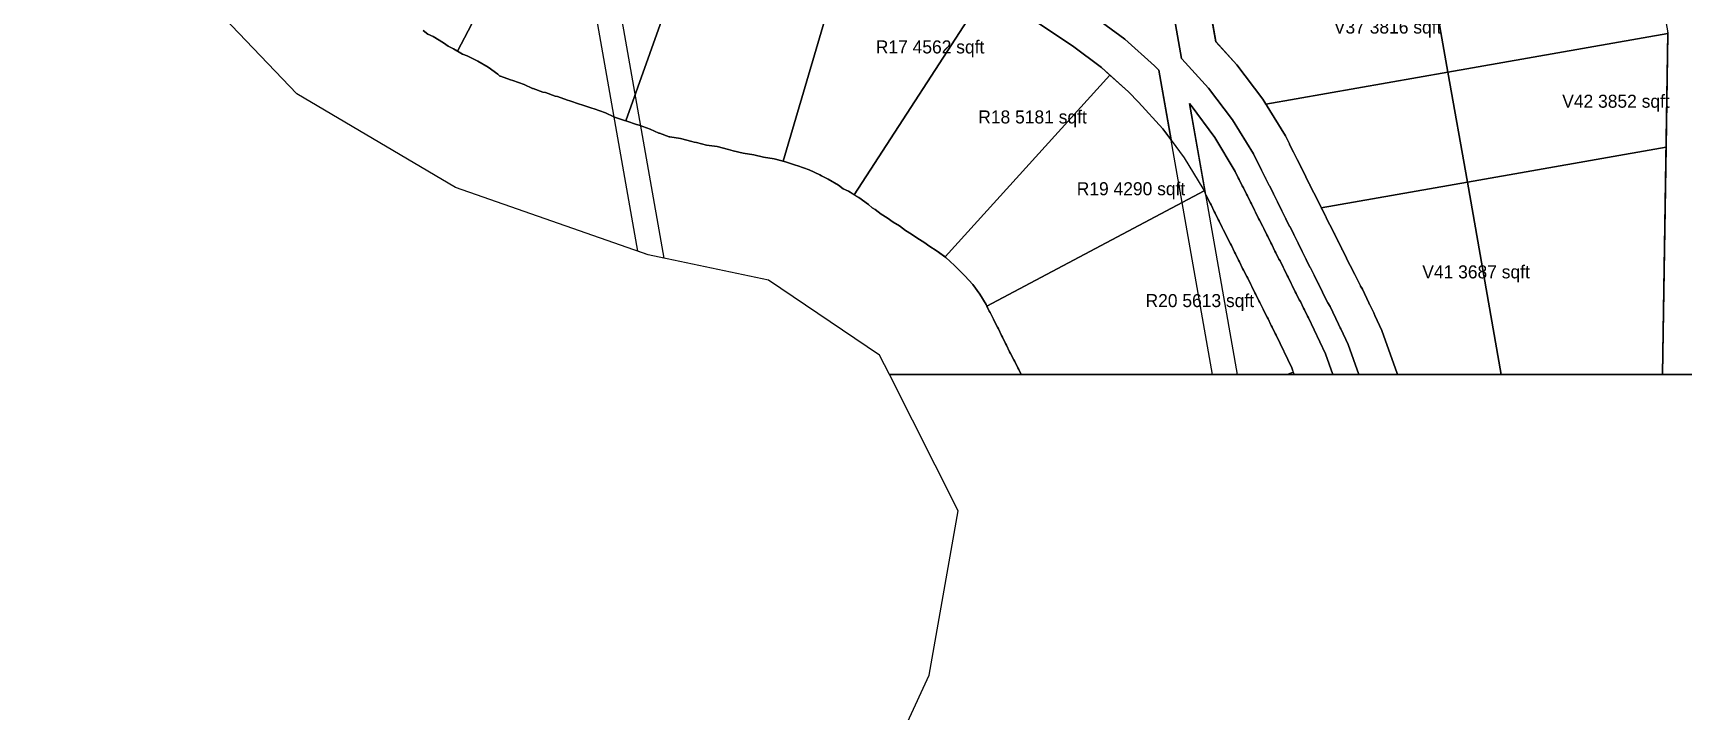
# Model space of a CAD drawing. Header units: metres. Extents: x 119 to 464, y -551 to -55.
# Drawn here: x 118.9 to 321.5, y -302.9 to -219.6 of the extents above; entities that cross this region are included whole.
import ezdxf

# ---------------------------------------------------------------- set-up
doc = ezdxf.new("R2010")
doc.units = ezdxf.units.M
for name, color, linetype in [('AMENITIES', 6, 'Continuous'), ('COLONY', 3, 'Continuous'), ('GARDENS', 82, 'Continuous'), ('PLOTS', 1, 'Continuous'), ('RESORT', 2, 'Continuous'), ('RIVER_PROMENADE', 62, 'Continuous'), ('ROADS', 8, 'Continuous'), ('TEXT', 7, 'Continuous')]:
    doc.layers.add(name, color=color, linetype=linetype)

msp = doc.modelspace()

# ---------------------------------------------------------------- linework, layer by layer
at = {"layer": 'AMENITIES'}
msp.add_lwpolyline([(319.01, -261.53), (319.01, -261.53), (299.23, -261.53), (299.23, -261.53), (299.23, -261.53), (295.06, -237.9), (295.06, -237.9), (295.06, -237.9), (319.46, -233.6), (319.46, -233.6), (319.46, -233.6), (319.01, -261.53), (319.01, -261.53)], close=True, dxfattribs=at)
at = {"layer": 'COLONY'}
msp.add_lwpolyline([(338.8, -261.53), (224.09, -261.53), (222.88, -259.14), (209.26, -249.96), (209.26, -249.96), (194.47, -246.82), (170.8, -238.57), (151.35, -227.07), (134.39, -209.29), (126.82, -193.61), (122.36, -185.17), (118.94, -178.32), (122.83, -156.97), (143.97, -136.46), (164.23, -123.19), (208.6, -107.93), (221.48, -103.71), (247.6, -87.66), (258.4, -72.16), (277.21, -65.62), (293.47, -62.5), (331.12, -57.65)], dxfattribs=at)
at = {"layer": 'GARDENS'}
for points in [[(246.98, -149.09), (259.97, -222.72), (260, -222.75), (263.29, -226.36), (266.23, -230.26), (268.79, -234.41), (269.27, -235.37), (269.29, -235.41), (269.74, -236.33), (269.77, -236.37), (269.79, -236.41), (270.24, -237.33), (270.27, -237.37), (270.29, -237.41), (270.74, -238.33), (270.77, -238.37), (270.79, -238.41), (271.24, -239.33), (271.27, -239.37), (271.29, -239.41), (271.74, -240.33), (271.77, -240.37), (271.79, -240.41), (272.24, -241.33), (272.27, -241.37), (272.29, -241.41), (272.74, -242.33), (272.77, -242.37), (272.79, -242.41), (273.24, -243.33), (273.27, -243.37), (273.29, -243.41), (273.74, -244.33), (273.77, -244.37), (273.79, -244.41), (274.24, -245.33), (274.27, -245.37), (274.29, -245.41), (274.74, -246.33), (274.77, -246.37), (274.79, -246.41), (275.24, -247.33), (275.27, -247.37), (275.29, -247.41), (275.74, -248.33), (275.77, -248.37), (275.79, -248.41), (276.24, -249.33), (276.27, -249.37), (276.29, -249.41), (276.74, -250.33), (276.77, -250.37), (276.79, -250.41), (277.24, -251.33), (277.27, -251.37), (277.29, -251.41), (277.91, -252.67), (277.94, -252.71), (278.21, -253.17), (279.23, -255.33), (279.46, -255.79), (279.51, -255.91), (280.42, -257.84), (281.74, -261.53), (278.55, -261.53), (277.64, -258.99), (275.56, -254.58), (275.43, -254.36), (275.06, -253.58), (274.93, -253.36), (274.56, -252.58), (274.43, -252.36), (274.06, -251.58), (273.93, -251.36), (273.56, -250.58), (273.43, -250.36), (273.06, -249.58), (272.93, -249.36), (272.56, -248.58), (272.43, -248.36), (272.06, -247.58), (271.93, -247.36), (271.56, -246.58), (271.43, -246.36), (271.06, -245.58), (270.93, -245.36), (270.56, -244.58), (270.43, -244.36), (270.06, -243.58), (269.93, -243.36), (269.56, -242.58), (269.43, -242.36), (269.06, -241.58), (268.93, -241.36), (268.56, -240.58), (268.43, -240.36), (268.06, -239.58), (267.93, -239.36), (267.56, -238.58), (267.43, -238.36), (267.06, -237.58), (266.93, -237.36), (266.56, -236.58), (264.05, -232.4), (261.15, -228.49), (260.94, -228.26), (266.81, -261.53), (263.76, -261.53), (257.17, -224.16), (256.63, -223.62), (252.99, -220.33), (249.05, -217.42)], [(186.42, -190.66), (196.39, -247.23), (194.47, -246.82), (193.19, -246.37), (183, -188.55)]]:
    msp.add_lwpolyline(points, dxfattribs=at)
for points in [[(251.97, -151.49), (255.28, -149.44), (255.28, -149.44), (251.97, -151.49), (251.97, -151.49), (251.97, -151.49), (253.76, -161.61), (253.76, -161.61), (253.76, -161.61), (253.76, -161.61), (256.14, -175.12), (258.52, -188.63), (260.9, -202.14), (263.29, -215.65), (264.17, -220.65), (264.16, -220.64), (251.97, -151.49)], [(276.73, -240.23), (276.71, -240.2), (276.69, -240.16), (276.67, -240.13), (276.65, -240.09), (276.23, -239.23), (276.21, -239.2), (276.19, -239.16), (276.17, -239.13), (276.15, -239.09), (275.73, -238.23), (275.71, -238.2), (275.69, -238.16), (275.67, -238.13), (275.65, -238.09), (275.23, -237.23), (275.21, -237.2), (275.19, -237.16), (275.17, -237.13), (275.15, -237.09), (274.73, -236.23), (274.71, -236.2), (274.69, -236.16), (274.67, -236.13), (274.65, -236.09), (274.23, -235.23), (274.21, -235.2), (274.19, -235.16), (274.17, -235.13), (273.73, -234.23), (273.71, -234.2), (273.69, -234.16), (273.23, -233.23), (273.21, -233.2), (272.73, -232.23), (269.94, -227.72), (270.32, -228.33), (292.68, -224.39), (295.06, -237.9), (295.06, -237.9), (295.06, -237.9), (295.06, -237.9), (295.06, -237.9), (295.06, -237.9), (277.13, -241.06), (277.13, -241.06), (277.13, -241.06), (277.15, -241.09), (277.15, -241.09), (276.73, -240.23)], [(258.68, -232.7), (257.67, -231.34), (258.67, -232.69), (258.68, -232.7)], [(263.09, -239.7), (263.09, -239.7), (263.09, -239.7), (263.09, -239.7)], [(263.59, -240.7), (263.59, -240.7), (263.59, -240.7), (263.59, -240.7)], [(264.09, -241.7), (264.09, -241.7), (264.09, -241.7), (264.09, -241.7)], [(264.59, -242.7), (264.59, -242.7), (264.59, -242.7), (264.59, -242.7)], [(277.21, -241.19), (277.21, -241.19), (277.21, -241.19), (277.21, -241.19), (277.21, -241.19), (277.21, -241.19), (277.21, -241.19), (277.21, -241.19), (277.21, -241.2), (277.2, -241.17), (277.21, -241.19)], [(277.22, -241.21), (277.22, -241.22), (277.23, -241.22), (277.23, -241.22), (277.23, -241.22), (277.23, -241.22), (277.23, -241.22), (277.23, -241.22), (277.23, -241.22), (277.23, -241.22), (277.23, -241.22), (277.23, -241.23), (277.23, -241.23), (277.23, -241.23), (277.23, -241.23), (277.23, -241.23), (277.23, -241.23), (277.22, -241.21)], [(277.65, -242.09), (277.65, -242.09), (277.23, -241.23), (277.65, -242.09)], [(277.71, -242.19), (277.71, -242.19), (277.71, -242.19), (277.71, -242.19), (277.71, -242.19), (277.71, -242.19), (277.71, -242.19), (277.71, -242.19), (277.71, -242.2), (277.7, -242.17), (277.71, -242.19)], [(277.72, -242.22), (277.72, -242.22), (277.73, -242.22), (277.73, -242.22), (277.73, -242.22), (277.73, -242.22), (277.73, -242.22), (277.73, -242.22), (277.73, -242.22), (277.73, -242.22), (277.73, -242.22), (277.73, -242.23), (277.73, -242.23), (277.73, -242.23), (277.73, -242.23), (277.73, -242.23), (277.73, -242.23), (277.72, -242.22)], [(278.15, -243.09), (278.15, -243.09), (277.73, -242.23), (278.15, -243.09)], [(265.09, -243.7), (265.09, -243.7), (265.09, -243.7), (265.09, -243.7)], [(265.59, -244.7), (265.59, -244.7), (265.59, -244.7), (265.59, -244.7)], [(278.21, -243.19), (278.21, -243.19), (278.21, -243.19), (278.21, -243.19), (278.21, -243.19), (278.21, -243.19), (278.21, -243.19), (278.21, -243.19), (278.21, -243.2), (278.2, -243.17), (278.21, -243.19)], [(278.22, -243.21), (278.22, -243.22), (278.23, -243.22), (278.23, -243.22), (278.23, -243.22), (278.23, -243.22), (278.23, -243.22), (278.23, -243.22), (278.23, -243.22), (278.23, -243.22), (278.23, -243.22), (278.23, -243.23), (278.23, -243.23), (278.23, -243.23), (278.23, -243.23), (278.23, -243.23), (278.23, -243.23), (278.22, -243.21)], [(278.65, -244.09), (278.65, -244.09), (278.23, -243.23), (278.65, -244.09)], [(278.71, -244.19), (278.71, -244.19), (278.71, -244.19), (278.71, -244.19), (278.71, -244.19), (278.71, -244.19), (278.71, -244.19), (278.71, -244.19), (278.71, -244.2), (278.7, -244.17), (278.71, -244.19)], [(278.72, -244.21), (278.72, -244.22), (278.73, -244.22), (278.73, -244.22), (278.73, -244.22), (278.73, -244.22), (278.73, -244.22), (278.73, -244.22), (278.73, -244.22), (278.73, -244.22), (278.73, -244.22), (278.73, -244.23), (278.73, -244.23), (278.73, -244.23), (278.73, -244.23), (278.73, -244.23), (278.73, -244.23), (278.72, -244.21)], [(279.15, -245.09), (279.15, -245.09), (278.73, -244.23), (279.15, -245.09)], [(266.09, -245.7), (266.09, -245.7), (266.09, -245.7), (266.09, -245.7)], [(266.59, -246.7), (266.59, -246.7), (266.59, -246.7), (266.59, -246.7)], [(279.21, -245.19), (279.21, -245.19), (279.21, -245.19), (279.21, -245.19), (279.21, -245.19), (279.21, -245.19), (279.21, -245.19), (279.21, -245.19), (279.21, -245.2), (279.2, -245.17), (279.21, -245.19)], [(279.22, -245.22), (279.22, -245.22), (279.23, -245.22), (279.23, -245.22), (279.23, -245.22), (279.23, -245.22), (279.23, -245.22), (279.23, -245.22), (279.23, -245.22), (279.23, -245.22), (279.23, -245.22), (279.23, -245.23), (279.23, -245.23), (279.23, -245.23), (279.23, -245.23), (279.23, -245.23), (279.23, -245.23), (279.22, -245.22)], [(279.65, -246.09), (279.65, -246.09), (279.23, -245.23), (279.65, -246.09)], [(279.71, -246.19), (279.71, -246.19), (279.71, -246.19), (279.71, -246.19), (279.71, -246.19), (279.71, -246.19), (279.71, -246.19), (279.71, -246.19), (279.71, -246.2), (279.7, -246.17), (279.71, -246.19)], [(279.72, -246.22), (279.72, -246.22), (279.73, -246.22), (279.73, -246.22), (279.73, -246.22), (279.73, -246.22), (279.73, -246.22), (279.73, -246.22), (279.73, -246.22), (279.73, -246.22), (279.73, -246.22), (279.73, -246.23), (279.73, -246.23), (279.73, -246.23), (279.73, -246.23), (279.73, -246.23), (279.73, -246.23), (279.72, -246.22)], [(280.15, -247.09), (280.15, -247.09), (279.73, -246.23), (280.15, -247.09)], [(267.09, -247.7), (267.09, -247.7), (267.09, -247.7), (267.09, -247.7)], [(267.59, -248.7), (267.59, -248.7), (267.59, -248.7), (267.59, -248.7)], [(280.21, -247.19), (280.21, -247.19), (280.21, -247.19), (280.21, -247.19), (280.21, -247.19), (280.21, -247.19), (280.21, -247.19), (280.21, -247.19), (280.21, -247.2), (280.2, -247.17), (280.21, -247.19)], [(280.22, -247.22), (280.22, -247.22), (280.23, -247.22), (280.23, -247.22), (280.23, -247.22), (280.23, -247.22), (280.23, -247.22), (280.23, -247.22), (280.23, -247.22), (280.23, -247.22), (280.23, -247.22), (280.23, -247.23), (280.23, -247.23), (280.23, -247.23), (280.23, -247.23), (280.23, -247.23), (280.23, -247.23), (280.22, -247.22)], [(280.65, -248.09), (280.65, -248.09), (280.23, -247.23), (280.65, -248.09)], [(280.71, -248.19), (280.71, -248.19), (280.71, -248.19), (280.71, -248.19), (280.71, -248.19), (280.71, -248.19), (280.71, -248.19), (280.71, -248.19), (280.71, -248.2), (280.7, -248.17), (280.71, -248.19)], [(280.72, -248.22), (280.72, -248.22), (280.73, -248.22), (280.73, -248.22), (280.73, -248.22), (280.73, -248.22), (280.73, -248.22), (280.73, -248.22), (280.73, -248.22), (280.73, -248.22), (280.73, -248.22), (280.73, -248.23), (280.73, -248.23), (280.73, -248.23), (280.73, -248.23), (280.73, -248.23), (280.73, -248.23), (280.72, -248.22)], [(281.15, -249.09), (281.15, -249.09), (280.73, -248.23), (281.15, -249.09)], [(281.21, -249.19), (281.21, -249.19), (281.21, -249.19), (281.21, -249.19), (281.21, -249.19), (281.21, -249.19), (281.21, -249.19), (281.21, -249.19), (281.21, -249.2), (281.2, -249.17), (281.21, -249.19)], [(268.09, -249.7), (268.09, -249.7), (268.09, -249.7), (268.09, -249.7)], [(268.59, -250.7), (268.59, -250.7), (268.59, -250.7), (268.59, -250.7)], [(282.06, -250.86), (282.17, -251.04), (282.17, -251.04), (282.17, -251.04), (282.17, -251.04), (282.17, -251.04), (282.17, -251.04), (282.17, -251.04), (282.17, -251.05), (282.17, -251.05), (282.17, -251.05), (282.17, -251.05), (282.06, -250.86)], [(236.07, -253.13), (236.07, -253.13), (236.07, -253.13), (236.07, -253.13), (236.07, -253.13)], [(269.09, -251.7), (269.09, -251.7), (269.09, -251.7), (269.09, -251.7)], [(269.59, -252.7), (269.59, -252.7), (269.59, -252.7), (269.59, -252.7)], [(283.08, -252.97), (283.08, -252.97), (283.08, -252.97), (283.08, -252.97)], [(236.36, -253.73), (236.36, -253.73), (236.36, -253.73), (236.36, -253.73)], [(236.86, -254.73), (236.86, -254.73), (236.86, -254.73), (236.86, -254.73)], [(270.09, -253.7), (270.09, -253.7), (270.09, -253.7), (270.09, -253.7)], [(270.59, -254.7), (270.59, -254.7), (270.59, -254.7), (270.59, -254.7)], [(283.7, -254.29), (283.7, -254.29), (283.7, -254.29), (283.7, -254.29)], [(237.36, -255.73), (237.36, -255.73), (237.36, -255.73), (237.36, -255.73)], [(237.86, -256.73), (237.86, -256.73), (237.86, -256.73), (237.86, -256.73)], [(271.09, -255.7), (271.09, -255.7), (271.09, -255.7), (271.09, -255.7)], [(271.59, -256.7), (271.59, -256.7), (271.59, -256.7), (271.59, -256.7)], [(238.36, -257.73), (238.36, -257.73), (238.36, -257.73), (238.36, -257.73)], [(238.86, -258.73), (238.86, -258.73), (238.86, -258.73), (238.86, -258.73)], [(239.36, -259.73), (239.36, -259.73), (239.36, -259.73), (239.36, -259.73)], [(239.86, -260.73), (239.86, -260.73), (239.86, -260.73), (239.86, -260.73)], [(272.96, -261.53), (272.96, -261.53), (272.96, -261.53), (273.68, -261.24), (273.68, -261.24), (273.68, -261.24), (273.78, -261.53), (272.96, -261.53)], [(273.49, -260.71), (273.49, -260.71), (273.49, -260.71), (273.49, -260.71)], [(240.27, -261.53), (240.27, -261.53), (240.27, -261.53), (240.27, -261.53), (240.27, -261.53)], [(286.49, -261.53), (286.49, -261.53), (286.49, -261.53), (286.49, -261.53), (286.49, -261.53)], [(299.23, -261.53), (299.23, -261.53), (299.23, -261.53), (299.23, -261.53), (299.23, -261.53), (299.23, -261.53), (299.23, -261.53)], [(319.01, -261.53), (319.01, -261.53), (319.01, -261.53), (319.01, -261.53), (319.01, -261.53)]]:
    msp.add_lwpolyline(points, close=True, dxfattribs=at)
at = {"layer": 'PLOTS'}
for points in [[(185.05, -195.07), (171.06, -221.82), (170.57, -221.52), (170.57, -221.52), (169.92, -221.21), (169.33, -220.78), (168.07, -220.02), (167.42, -219.71), (166.83, -219.28)], [(201.85, -201.96), (191.73, -230.37), (191.56, -230.33), (191.56, -230.33), (190.35, -229.9), (190.28, -229.88), (189.24, -229.39), (187.85, -228.9), (187.56, -228.83), (186.35, -228.4), (186.06, -228.33), (184.85, -227.9), (184.56, -227.83), (183.35, -227.4), (183.06, -227.33), (181.85, -226.9), (181.56, -226.83), (180.35, -226.4), (180.28, -226.38), (179.24, -225.89), (177.85, -225.4), (177.56, -225.33), (176.35, -224.9), (176.28, -224.88), (176.27, -224.88), (176.02, -224.65), (174.83, -223.78), (173.57, -223.02), (172.24, -222.39), (171.69, -222.2), (171.06, -221.82), (185.05, -195.07)], [(219.55, -206.36), (211.05, -235.32), (209.93, -235.04), (209.93, -235.04), (208.63, -234.84), (207.43, -234.54), (206.13, -234.34), (204.93, -234.04), (204.61, -233.99), (204.35, -233.9), (202.93, -233.54), (201.63, -233.34), (200.43, -233.04), (200.11, -232.99), (199.85, -232.9), (198.43, -232.54), (197.13, -232.34), (197.09, -232.34), (197.06, -232.33), (195.85, -231.9), (195.78, -231.88), (194.74, -231.39), (193.35, -230.9), (193.06, -230.83), (191.85, -230.4), (191.73, -230.37), (201.85, -201.96)]]:
    msp.add_lwpolyline(points, dxfattribs=at)
for points in [[(219.07, -239.02), (218.42, -238.71), (217.83, -238.28), (216.57, -237.52), (215.77, -237.14), (215.57, -237.02), (214.24, -236.39), (212.85, -235.9), (212.56, -235.83), (211.35, -235.4), (211.05, -235.32), (219.55, -206.36), (220.84, -206.79), (220.91, -206.81), (224.87, -208.15), (228.7, -209.84), (229.7, -210.34), (234.39, -213.06), (234.56, -213.16), (235.75, -213.82), (236.19, -214.12), (219.77, -239.44), (219.07, -239.02)], [(290.3, -210.88), (317.32, -206.12), (319.68, -219.55), (319.68, -219.63), (292.68, -224.39), (290.3, -210.88)], [(290.3, -210.88), (292.68, -224.39), (270.32, -228.33), (269.94, -227.72), (266.75, -223.49), (264.17, -220.66), (263.29, -215.65), (290.3, -210.88)], [(229.83, -246.28), (229.07, -245.82), (228.33, -245.28), (227.57, -244.82), (226.83, -244.28), (226.07, -243.82), (225.33, -243.28), (224.57, -242.82), (223.83, -242.28), (223.07, -241.82), (222.33, -241.28), (221.98, -241.07), (221.52, -240.65), (220.33, -239.78), (219.77, -239.44), (236.19, -214.12), (239.11, -216.11), (240.1, -216.86), (246.56, -221.16), (250.14, -223.81), (251.16, -224.74), (230.93, -247.08), (229.83, -246.28)], [(292.68, -224.39), (319.68, -219.63), (319.46, -233.6), (295.06, -237.9), (292.68, -224.39)], [(235.98, -252.93), (235.22, -251.67), (234.35, -250.48), (233.36, -249.39), (232.11, -248.14), (231.02, -247.15), (230.93, -247.08), (251.16, -224.74), (253.44, -226.81), (254.69, -228.06), (257.67, -231.34), (260.31, -234.9), (262.59, -238.7), (262.73, -238.98), (236.07, -253.13), (235.98, -252.93)], [(236.07, -253.13), (236.07, -253.13), (262.73, -238.98), (262.73, -238.98), (262.73, -238.98), (262.97, -239.49), (262.97, -239.49), (263.09, -239.7), (263.09, -239.7), (263.47, -240.49), (263.47, -240.49), (263.59, -240.7), (263.59, -240.7), (263.97, -241.49), (263.97, -241.49), (264.09, -241.7), (264.09, -241.7), (264.47, -242.49), (264.47, -242.49), (264.59, -242.7), (264.59, -242.7), (264.97, -243.49), (264.97, -243.49), (265.09, -243.7), (265.09, -243.7), (265.47, -244.49), (265.47, -244.49), (265.59, -244.7), (265.59, -244.7), (265.97, -245.49), (265.97, -245.49), (266.09, -245.7), (266.09, -245.7), (266.47, -246.49), (266.47, -246.49), (266.59, -246.7), (266.59, -246.7), (266.97, -247.49), (266.97, -247.49), (267.09, -247.7), (267.09, -247.7), (267.47, -248.49), (267.47, -248.49), (267.59, -248.7), (267.59, -248.7), (267.97, -249.49), (267.97, -249.49), (268.09, -249.7), (268.09, -249.7), (268.47, -250.49), (268.47, -250.49), (268.59, -250.7), (268.59, -250.7), (268.97, -251.49), (268.97, -251.49), (269.09, -251.7), (269.09, -251.7), (269.47, -252.49), (269.47, -252.49), (269.59, -252.7), (269.59, -252.7), (269.97, -253.49), (269.97, -253.49), (270.09, -253.7), (270.09, -253.7), (270.47, -254.49), (270.47, -254.49), (270.59, -254.7), (270.59, -254.7), (270.9, -255.34), (270.97, -255.49), (270.97, -255.49), (271.09, -255.7), (271.09, -255.7), (271.47, -256.49), (271.47, -256.49), (271.59, -256.7), (271.59, -256.7), (273.49, -260.71), (273.49, -260.71), (273.68, -261.24), (273.68, -261.24), (273.68, -261.24), (272.96, -261.53), (272.96, -261.53), (272.96, -261.53), (240.27, -261.53), (240.27, -261.53), (240.27, -261.53), (239.98, -260.93), (239.98, -260.93), (239.86, -260.73), (239.86, -260.73), (239.48, -259.93), (239.48, -259.93), (239.36, -259.73), (239.36, -259.73), (238.98, -258.93), (238.98, -258.93), (238.86, -258.73), (238.86, -258.73), (238.48, -257.93), (238.48, -257.93), (238.36, -257.73), (238.36, -257.73), (237.98, -256.93), (237.98, -256.93), (237.86, -256.73), (237.86, -256.73), (237.48, -255.93), (237.48, -255.93), (237.36, -255.73), (237.36, -255.73), (236.98, -254.93), (236.98, -254.93), (236.86, -254.73), (236.86, -254.73), (236.48, -253.93), (236.48, -253.93), (236.36, -253.73), (236.36, -253.73), (236.07, -253.13), (236.07, -253.13)], [(299.23, -261.53), (299.23, -261.53), (286.49, -261.53), (286.49, -261.53), (286.49, -261.53), (286.46, -261.4), (286.46, -261.4), (284.57, -256.12), (284.57, -256.12), (283.7, -254.29), (283.7, -254.29), (283.58, -253.97), (283.58, -253.97), (283.52, -253.86), (283.08, -252.97), (283.08, -252.97), (283.06, -252.92), (283.06, -252.92), (282.97, -252.73), (282.97, -252.73), (282.17, -251.05), (282.17, -251.05), (282.17, -251.05), (282.17, -251.04), (282.17, -251.04), (282.17, -251.04), (282.17, -251.04), (282.17, -251.04), (282.17, -251.04), (282.17, -251.04), (281.95, -250.69), (281.95, -250.69), (281.95, -250.69), (281.95, -250.68), (281.95, -250.68), (281.95, -250.68), (281.95, -250.68), (281.95, -250.68), (281.95, -250.68), (281.93, -250.64), (281.23, -249.24), (281.23, -249.24), (281.23, -249.24), (281.23, -249.23), (281.23, -249.23), (281.23, -249.23), (281.23, -249.23), (281.23, -249.23), (281.23, -249.23), (281.23, -249.23), (281.23, -249.23), (281.23, -249.23), (281.21, -249.21), (281.21, -249.21), (281.21, -249.21), (281.21, -249.19), (281.21, -249.19), (281.21, -249.19), (281.21, -249.19), (281.21, -249.19), (281.21, -249.19), (281.21, -249.19), (281.21, -249.19), (281.17, -249.14), (281.17, -249.14), (281.17, -249.14), (281.17, -249.13), (281.17, -249.13), (281.17, -249.13), (281.17, -249.13), (281.17, -249.13), (281.17, -249.13), (281.15, -249.09), (280.73, -248.23), (280.73, -248.23), (280.73, -248.23), (280.73, -248.23), (280.73, -248.23), (280.73, -248.22), (280.73, -248.22), (280.73, -248.22), (280.73, -248.22), (280.73, -248.22), (280.73, -248.22), (280.73, -248.22), (280.73, -248.22), (280.73, -248.22), (280.72, -248.22), (280.71, -248.21), (280.71, -248.21), (280.71, -248.21), (280.71, -248.19), (280.71, -248.19), (280.71, -248.19), (280.71, -248.19), (280.71, -248.19), (280.71, -248.19), (280.71, -248.19), (280.71, -248.19), (280.67, -248.14), (280.67, -248.14), (280.67, -248.14), (280.67, -248.13), (280.67, -248.13), (280.67, -248.13), (280.67, -248.13), (280.67, -248.13), (280.67, -248.13), (280.65, -248.09), (280.23, -247.23), (280.23, -247.23), (280.23, -247.23), (280.23, -247.23), (280.23, -247.23), (280.23, -247.22), (280.23, -247.22), (280.23, -247.22), (280.23, -247.22), (280.23, -247.22), (280.23, -247.22), (280.23, -247.22), (280.23, -247.22), (280.23, -247.22), (280.22, -247.22), (280.21, -247.21), (280.21, -247.21), (280.21, -247.21), (280.21, -247.2), (280.21, -247.19), (280.21, -247.19), (280.21, -247.19), (280.21, -247.19), (280.21, -247.19), (280.21, -247.19), (280.21, -247.19), (280.21, -247.19), (280.17, -247.14), (280.17, -247.14), (280.17, -247.14), (280.17, -247.13), (280.17, -247.13), (280.17, -247.13), (280.17, -247.13), (280.17, -247.13), (280.17, -247.13), (280.15, -247.09), (279.73, -246.23), (279.73, -246.23), (279.73, -246.23), (279.73, -246.23), (279.73, -246.23), (279.73, -246.22), (279.73, -246.22), (279.73, -246.22), (279.73, -246.22), (279.73, -246.22), (279.73, -246.22), (279.73, -246.22), (279.73, -246.22), (279.73, -246.22), (279.72, -246.22), (279.71, -246.21), (279.71, -246.21), (279.71, -246.21), (279.71, -246.2), (279.71, -246.19), (279.71, -246.19), (279.71, -246.19), (279.71, -246.19), (279.71, -246.19), (279.71, -246.19), (279.71, -246.19), (279.71, -246.19), (279.67, -246.14), (279.67, -246.14), (279.67, -246.14), (279.67, -246.13), (279.67, -246.13), (279.67, -246.13), (279.67, -246.13), (279.67, -246.13), (279.67, -246.13), (279.65, -246.09), (279.23, -245.23), (279.23, -245.23), (279.23, -245.23), (279.23, -245.23), (279.23, -245.23), (279.23, -245.22), (279.23, -245.22), (279.23, -245.22), (279.23, -245.22), (279.23, -245.22), (279.23, -245.22), (279.23, -245.22), (279.23, -245.22), (279.23, -245.22), (279.22, -245.22), (279.21, -245.21), (279.21, -245.21), (279.21, -245.21), (279.21, -245.2), (279.21, -245.19), (279.21, -245.19), (279.21, -245.19), (279.21, -245.19), (279.21, -245.19), (279.21, -245.19), (279.21, -245.19), (279.21, -245.19), (279.17, -245.14), (279.17, -245.14), (279.17, -245.14), (279.17, -245.13), (279.17, -245.13), (279.17, -245.13), (279.17, -245.13), (279.17, -245.13), (279.17, -245.13), (279.15, -245.09), (278.73, -244.23), (278.73, -244.23), (278.73, -244.23), (278.73, -244.23), (278.73, -244.23), (278.73, -244.22), (278.73, -244.22), (278.73, -244.22), (278.73, -244.22), (278.73, -244.22), (278.73, -244.22), (278.73, -244.22), (278.73, -244.22), (278.73, -244.22), (278.72, -244.22), (278.71, -244.21), (278.71, -244.21), (278.71, -244.21), (278.71, -244.2), (278.71, -244.19), (278.71, -244.19), (278.71, -244.19), (278.71, -244.19), (278.71, -244.19), (278.71, -244.19), (278.71, -244.19), (278.71, -244.19), (278.67, -244.14), (278.67, -244.14), (278.67, -244.14), (278.67, -244.13), (278.67, -244.13), (278.67, -244.13), (278.67, -244.13), (278.67, -244.13), (278.67, -244.13), (278.65, -244.09), (278.23, -243.23), (278.23, -243.23), (278.23, -243.23), (278.23, -243.23), (278.23, -243.23), (278.23, -243.22), (278.23, -243.22), (278.23, -243.22), (278.23, -243.22), (278.23, -243.22), (278.23, -243.22), (278.23, -243.22), (278.23, -243.22), (278.23, -243.22), (278.22, -243.22), (278.21, -243.21), (278.21, -243.21), (278.21, -243.21), (278.21, -243.2), (278.21, -243.19), (278.21, -243.19), (278.21, -243.19), (278.21, -243.19), (278.21, -243.19), (278.21, -243.19), (278.21, -243.19), (278.21, -243.19), (278.17, -243.14), (278.17, -243.14), (278.17, -243.14), (278.17, -243.13), (278.17, -243.13), (278.17, -243.13), (278.17, -243.13), (278.17, -243.13), (278.17, -243.13), (278.15, -243.09), (277.73, -242.23), (277.73, -242.23), (277.73, -242.23), (277.73, -242.23), (277.73, -242.23), (277.73, -242.22), (277.73, -242.22), (277.73, -242.22), (277.73, -242.22), (277.73, -242.22), (277.73, -242.22), (277.73, -242.22), (277.73, -242.22), (277.73, -242.22), (277.72, -242.22), (277.71, -242.21), (277.71, -242.21), (277.71, -242.21), (277.71, -242.19), (277.71, -242.19), (277.71, -242.19), (277.71, -242.19), (277.71, -242.19), (277.71, -242.19), (277.71, -242.19), (277.71, -242.19), (277.67, -242.14), (277.67, -242.14), (277.67, -242.14), (277.67, -242.13), (277.67, -242.13), (277.67, -242.13), (277.67, -242.13), (277.67, -242.13), (277.67, -242.13), (277.65, -242.09), (277.23, -241.23), (277.23, -241.23), (277.23, -241.23), (277.23, -241.23), (277.23, -241.23), (277.23, -241.22), (277.23, -241.22), (277.23, -241.22), (277.23, -241.22), (277.23, -241.22), (277.23, -241.22), (277.23, -241.22), (277.23, -241.22), (277.23, -241.22), (277.22, -241.22), (277.21, -241.21), (277.21, -241.21), (277.21, -241.21), (277.21, -241.19), (277.21, -241.19), (277.21, -241.19), (277.21, -241.19), (277.21, -241.19), (277.21, -241.19), (277.21, -241.19), (277.21, -241.19), (277.17, -241.14), (277.17, -241.14), (277.17, -241.14), (277.17, -241.13), (277.17, -241.13), (277.17, -241.13), (277.17, -241.13), (277.17, -241.13), (277.17, -241.13), (277.15, -241.09), (277.13, -241.06), (277.13, -241.06), (277.13, -241.06), (295.06, -237.9), (295.06, -237.9), (295.06, -237.9), (299.23, -261.53), (299.23, -261.53)]]:
    msp.add_lwpolyline(points, close=True, dxfattribs=at)
at = {"layer": 'RESORT'}
msp.add_lwpolyline([(215.94, -326.8), (228.99, -298.46), (232.53, -278.27), (224.09, -261.53), (338.8, -261.53), (338.45, -264.51), (337.37, -284.59), (335.73, -303.96)], dxfattribs=at)
at = {"layer": 'RIVER_PROMENADE'}
msp.add_lwpolyline([(166.83, -219.28), (167.42, -219.71), (168.07, -220.02), (169.33, -220.78), (169.92, -221.21), (170.57, -221.52), (171.69, -222.2), (172.24, -222.39), (173.57, -223.02), (174.83, -223.78), (176.02, -224.65), (176.27, -224.88), (176.28, -224.88), (176.35, -224.9), (177.56, -225.33), (177.85, -225.4), (179.24, -225.89), (180.28, -226.38), (180.35, -226.4), (181.56, -226.83), (181.85, -226.9), (183.06, -227.33), (183.35, -227.4), (184.56, -227.83), (184.85, -227.9), (186.06, -228.33), (186.35, -228.4), (187.56, -228.83), (187.85, -228.9), (189.24, -229.39), (190.28, -229.88), (190.35, -229.9), (191.56, -230.33), (191.85, -230.4), (193.06, -230.83), (193.35, -230.9), (194.74, -231.39), (195.78, -231.88), (195.85, -231.9), (197.06, -232.33), (197.09, -232.34), (197.13, -232.34), (198.43, -232.54), (199.85, -232.9), (200.11, -232.99), (200.43, -233.04), (201.63, -233.34), (202.93, -233.54), (204.35, -233.9), (204.61, -233.99), (204.93, -234.04), (206.13, -234.34), (207.43, -234.54), (208.63, -234.84), (209.93, -235.04), (211.35, -235.4), (212.56, -235.83), (212.85, -235.9), (214.24, -236.39), (215.57, -237.02), (215.77, -237.14), (216.57, -237.52), (217.83, -238.28), (218.42, -238.71), (219.07, -239.02), (220.33, -239.78), (221.52, -240.65), (221.98, -241.07), (222.33, -241.28), (223.07, -241.82), (223.83, -242.28), (224.57, -242.82), (225.33, -243.28), (226.07, -243.82), (226.83, -244.28), (227.57, -244.82), (228.33, -245.28), (229.07, -245.82), (229.83, -246.28), (231.02, -247.15), (232.11, -248.14), (233.36, -249.39), (234.35, -250.48), (235.22, -251.67), (235.98, -252.93), (236.36, -253.73), (236.48, -253.93), (236.86, -254.73), (236.98, -254.93), (237.36, -255.73), (237.48, -255.93), (237.86, -256.73), (237.98, -256.93), (238.36, -257.73), (238.48, -257.93), (238.86, -258.73), (238.98, -258.93), (239.36, -259.73), (239.48, -259.93), (239.86, -260.73), (239.98, -260.93), (240.27, -261.53), (224.09, -261.53), (222.88, -259.14), (209.26, -249.96), (194.47, -246.82), (194.47, -246.82), (170.8, -238.57), (151.35, -227.07), (134.39, -209.29)], dxfattribs=at)
at = {"layer": 'ROADS'}
for points in [[(251.97, -151.49), (264.16, -220.64), (266.75, -223.49), (269.94, -227.72), (272.73, -232.23), (273.21, -233.2), (273.23, -233.23), (273.69, -234.16), (273.71, -234.2), (273.73, -234.23), (274.17, -235.13), (274.19, -235.16), (274.21, -235.2), (274.23, -235.23), (274.65, -236.09), (274.67, -236.13), (274.69, -236.16), (274.71, -236.2), (274.73, -236.23), (275.15, -237.09), (275.17, -237.13), (275.19, -237.16), (275.21, -237.2), (275.23, -237.23), (275.65, -238.09), (275.67, -238.13), (275.69, -238.16), (275.71, -238.2), (275.73, -238.23), (276.15, -239.09), (276.17, -239.13), (276.19, -239.16), (276.21, -239.2), (276.23, -239.23), (276.65, -240.09), (276.67, -240.13), (276.69, -240.16), (276.71, -240.2), (276.73, -240.23), (277.15, -241.09), (277.17, -241.13), (277.19, -241.16), (277.21, -241.2), (277.23, -241.23), (277.65, -242.09), (277.67, -242.13), (277.69, -242.16), (277.71, -242.2), (277.73, -242.23), (278.15, -243.09), (278.17, -243.13), (278.19, -243.16), (278.21, -243.2), (278.23, -243.23), (278.65, -244.09), (278.67, -244.13), (278.69, -244.16), (278.71, -244.2), (278.73, -244.23), (279.15, -245.09), (279.17, -245.13), (279.19, -245.16), (279.21, -245.2), (279.23, -245.23), (279.65, -246.09), (279.67, -246.13), (279.69, -246.16), (279.71, -246.2), (279.73, -246.23), (280.15, -247.09), (280.17, -247.13), (280.19, -247.16), (280.21, -247.2), (280.23, -247.23), (280.65, -248.09), (280.67, -248.13), (280.69, -248.16), (280.71, -248.2), (280.73, -248.23), (281.15, -249.09), (281.17, -249.13), (281.19, -249.16), (281.21, -249.2), (281.23, -249.23), (281.93, -250.64), (281.95, -250.68), (282.17, -251.05), (282.97, -252.73), (283.06, -252.92), (283.08, -252.97), (283.58, -253.97), (283.7, -254.29), (284.57, -256.12), (286.46, -261.4), (286.49, -261.53), (281.74, -261.53), (280.42, -257.84), (279.51, -255.91), (279.46, -255.79), (279.23, -255.33), (278.21, -253.17), (277.94, -252.71), (277.91, -252.67), (277.29, -251.41), (277.27, -251.37), (277.24, -251.33), (276.79, -250.41), (276.77, -250.37), (276.74, -250.33), (276.29, -249.41), (276.27, -249.37), (276.24, -249.33), (275.79, -248.41), (275.77, -248.37), (275.74, -248.33), (275.29, -247.41), (275.27, -247.37), (275.24, -247.33), (274.79, -246.41), (274.77, -246.37), (274.74, -246.33), (274.29, -245.41), (274.27, -245.37), (274.24, -245.33), (273.79, -244.41), (273.77, -244.37), (273.74, -244.33), (273.29, -243.41), (273.27, -243.37), (273.24, -243.33), (272.79, -242.41), (272.77, -242.37), (272.74, -242.33), (272.29, -241.41), (272.27, -241.37), (272.24, -241.33), (271.79, -240.41), (271.77, -240.37), (271.74, -240.33), (271.29, -239.41), (271.27, -239.37), (271.24, -239.33), (270.79, -238.41), (270.77, -238.37), (270.74, -238.33), (270.29, -237.41), (270.27, -237.37), (270.24, -237.33), (269.79, -236.41), (269.77, -236.37), (269.74, -236.33), (269.29, -235.41), (269.27, -235.37), (268.79, -234.41), (266.23, -230.26), (263.29, -226.36), (260, -222.75), (259.97, -222.72), (246.98, -149.09)], [(249.05, -217.42), (252.99, -220.33), (256.63, -223.62), (257.17, -224.16), (258.68, -232.7), (257.67, -231.34), (257.67, -231.34), (254.69, -228.06), (253.44, -226.81), (250.14, -223.81), (246.56, -221.16), (240.1, -216.86)], [(328.01, -261.53), (319.01, -261.53), (319.01, -261.53), (319.68, -219.52)]]:
    msp.add_lwpolyline(points, dxfattribs=at)
msp.add_lwpolyline([(273.78, -261.53), (273.49, -260.71), (271.59, -256.7), (271.47, -256.49), (271.09, -255.7), (270.97, -255.49), (270.59, -254.7), (270.47, -254.49), (270.09, -253.7), (269.97, -253.49), (269.59, -252.7), (269.47, -252.49), (269.09, -251.7), (268.97, -251.49), (268.59, -250.7), (268.47, -250.49), (268.09, -249.7), (267.97, -249.49), (267.59, -248.7), (267.47, -248.49), (267.09, -247.7), (266.97, -247.49), (266.59, -246.7), (266.47, -246.49), (266.09, -245.7), (265.97, -245.49), (265.59, -244.7), (265.47, -244.49), (265.09, -243.7), (264.97, -243.49), (264.59, -242.7), (264.47, -242.49), (264.09, -241.7), (263.97, -241.49), (263.59, -240.7), (263.47, -240.49), (263.09, -239.7), (262.97, -239.49), (262.89, -239.33), (260.94, -228.26), (261.15, -228.49), (264.05, -232.4), (266.56, -236.58), (266.93, -237.36), (267.06, -237.58), (267.43, -238.36), (267.56, -238.58), (267.93, -239.36), (268.06, -239.58), (268.43, -240.36), (268.56, -240.58), (268.93, -241.36), (269.06, -241.58), (269.43, -242.36), (269.56, -242.58), (269.93, -243.36), (270.06, -243.58), (270.43, -244.36), (270.56, -244.58), (270.93, -245.36), (271.06, -245.58), (271.43, -246.36), (271.56, -246.58), (271.93, -247.36), (272.06, -247.58), (272.43, -248.36), (272.56, -248.58), (272.93, -249.36), (273.06, -249.58), (273.43, -250.36), (273.56, -250.58), (273.93, -251.36), (274.06, -251.58), (274.43, -252.36), (274.56, -252.58), (274.93, -253.36), (275.06, -253.58), (275.43, -254.36), (275.56, -254.58), (277.64, -258.99), (278.55, -261.53), (273.78, -261.53)], close=True, dxfattribs=at)

# ---------------------------------------------------------------- texts
at = {"layer": 'TEXT'}
for s, p in [('V37 3816 sqft', (278.67, -219.65)), ('R17 4562 sqft', (222.43, -222.09)), ('V42 3852 sqft', (306.71, -228.76)), ('R18 5181 sqft', (235.01, -230.69)), ('R19 4290 sqft', (247.1, -239.51)), ('V41 3687 sqft', (289.53, -249.72)), ('R20 5613 sqft', (255.55, -253.25))]:
    msp.add_text(s, height=1.6, dxfattribs=at).set_placement(p)

doc.saveas('drawing.dxf')
